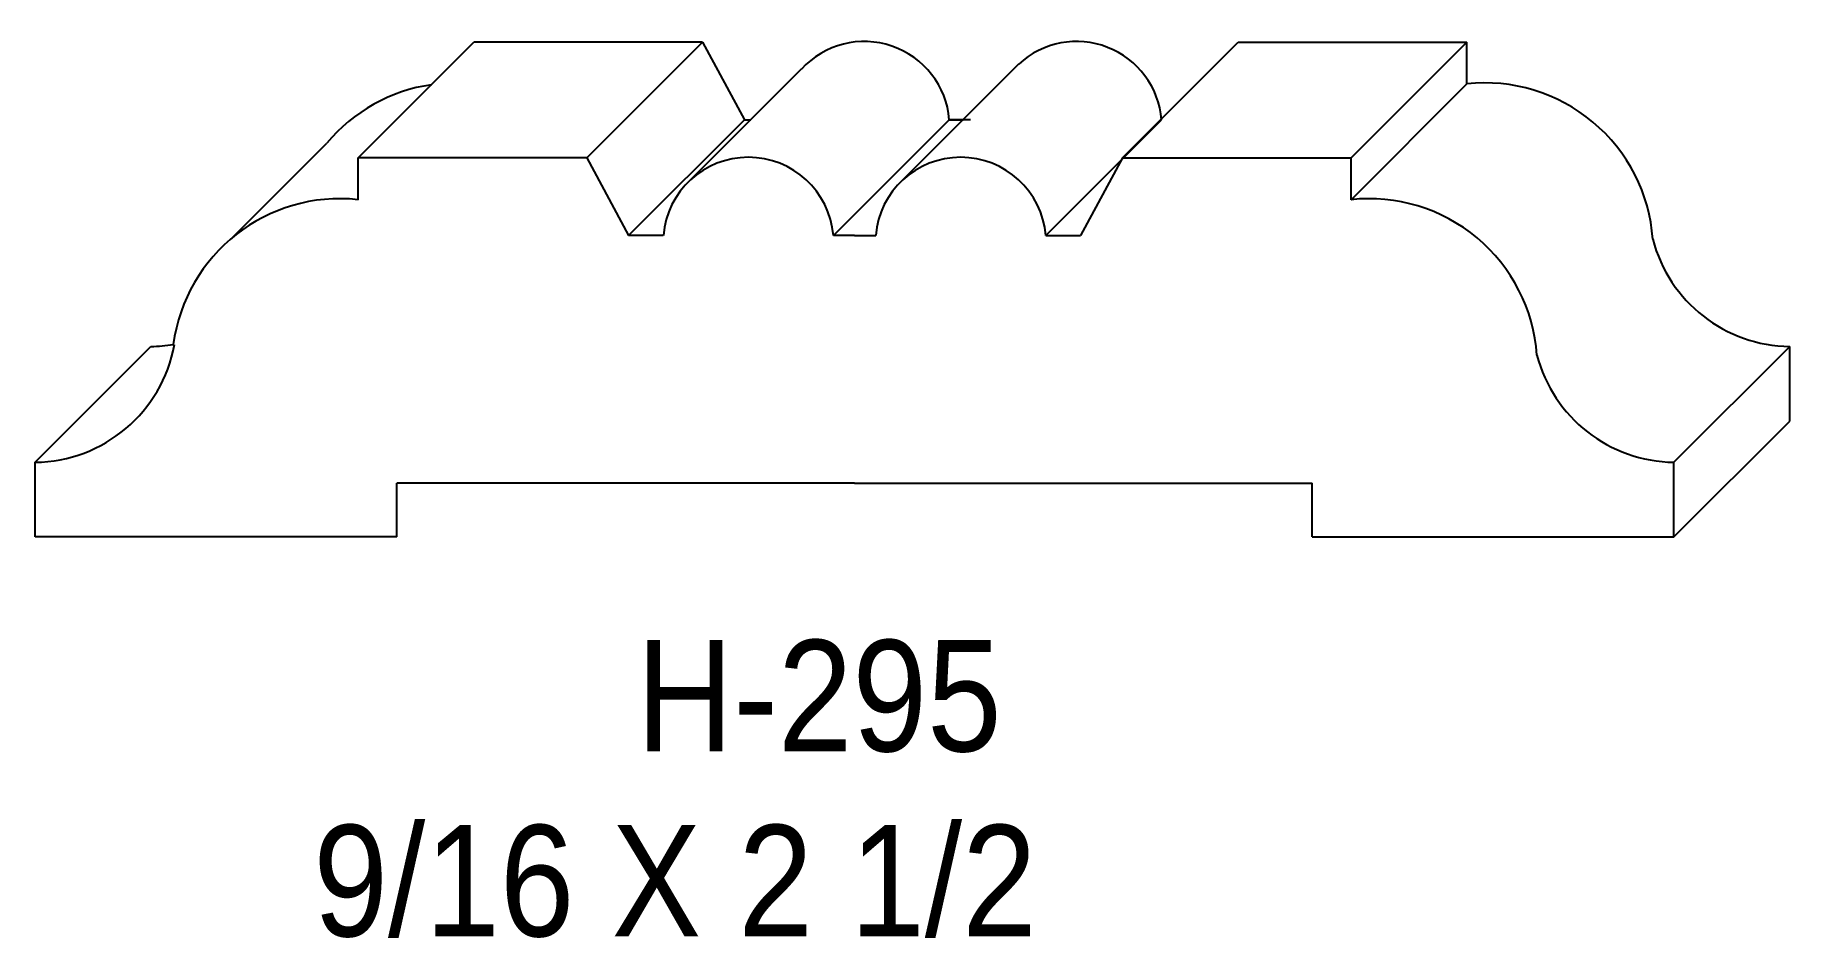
# Model space of a CAD drawing. Extents: x 71.56 to 74.24, y 155.2 to 156.58.
import ezdxf

# ---------------------------------------------------------------- set-up
doc = ezdxf.new("R2010")
doc.units = 0
doc.header["$LTSCALE"] = 5
doc.layers.add('PROFILE', color=7, linetype='CONTINUOUS')
doc.styles.add('TXT', font='TXT', dxfattribs={"height": 3.5})

msp = doc.modelspace()

# ---------------------------------------------------------------- linework, layer by layer
at = {"layer": 'PROFILE', "color": 1, "linetype": 'CONTINUOUS'}
for p, q in [((72.0517, 156.3886), (72.2284, 156.5653)), ((72.5772, 156.5653), (72.2284, 156.5653)), ((72.4005, 156.3886), (72.5772, 156.5653)), ((72.5772, 156.5653), (72.641, 156.4469)), ((73.2173, 156.3886), (73.394, 156.5653)), ((73.394, 156.5653), (73.7428, 156.5653)), ((73.566, 156.3886), (73.7428, 156.5653)), ((73.7428, 156.5016), (73.7428, 156.5653)), ((72.5588, 156.3552), (72.7279, 156.5243)), ((72.8826, 156.3552), (73.0594, 156.5319)), ((73.566, 156.3248), (73.7428, 156.5016)), ((72.4643, 156.2702), (72.641, 156.4469)), ((72.641, 156.4469), (72.6505, 156.4468)), ((72.7766, 156.2702), (72.9534, 156.4469)), ((72.9856, 156.4469), (72.9534, 156.4469)), ((72.9534, 156.4469), (72.9744, 156.4469)), ((73.1005, 156.2702), (73.2772, 156.4469)), ((71.8595, 156.2666), (72.004, 156.4111)), ((72.4005, 156.3886), (72.0517, 156.3886)), ((72.0517, 156.3248), (72.0517, 156.3886)), ((72.4005, 156.3886), (72.4643, 156.2702)), ((73.2173, 156.3886), (73.1534, 156.2702)), ((73.2173, 156.3886), (73.566, 156.3886)), ((73.566, 156.3248), (73.566, 156.3886)), ((72.5172, 156.2702), (72.4643, 156.2702)), ((72.8089, 156.2702), (72.7766, 156.2702)), ((72.8089, 156.2702), (72.8411, 156.2702)), ((73.1005, 156.2702), (73.1534, 156.2702)), ((71.5591, 155.9241), (71.7358, 156.1008)), ((74.0586, 155.9241), (74.2354, 156.1008)), ((74.2354, 155.9869), (74.2354, 156.1008)), ((74.0586, 155.8102), (74.2354, 155.9869)), ((71.5591, 155.8102), (71.5591, 155.9241)), ((74.0586, 155.8102), (74.0586, 155.9241)), ((72.8089, 155.8922), (72.111, 155.8922)), ((72.111, 155.8102), (72.111, 155.8922)), ((72.8089, 155.8922), (73.5067, 155.8922)), ((73.5067, 155.8102), (73.5067, 155.8922)), ((72.111, 155.8102), (71.5591, 155.8102)), ((73.5067, 155.8102), (74.0586, 155.8102))]:
    msp.add_line(p, q, dxfattribs=at)
for centre, major_axis, start_param, end_param in [((72.8237, 156.4361), (0, 0.1301), -1.488059, 0.826767), ((73.1475, 156.4361), (0, 0.1301), -1.488059, 0.744029), ((72.2008, 156.2465), (0, 0.2565), 0.14626, 0.87432), ((73.7704, 156.2465), (0, 0.2565), -1.500848, 0.107896), ((72.6469, 156.2594), (0, 0.1301), -1.488059, 1.488059), ((72.9708, 156.2594), (0, 0.1301), -1.488059, 1.488059), ((72.0241, 156.0698), (0, 0.2565), -0.107896, 1.437604), ((73.5937, 156.0698), (0, 0.2565), -1.500848, 0.107896), ((74.238, 156.3196), (0, 0.2188), -4.457712, -3.153655), ((71.5564, 156.1429), (0.2188, 0), -1.558734, -0.180719), ((71.7332, 156.3196), (0, 0.2188), -3.12953, -2.973201), ((74.0613, 156.1429), (0, 0.2188), -4.457712, -3.153655)]:
    msp.add_ellipse(centre, major_axis=major_axis, ratio=1, start_param=start_param, end_param=end_param, dxfattribs=at)

# ---------------------------------------------------------------- texts
at = {"layer": 'PROFILE', "color": 1, "linetype": 'CONTINUOUS', "style": 'TXT', "width": 0.9}
for s, height, p in [('H-295', 0.16996, (72.4761, 155.4829)), ('9/16 X 2 1/2', 0.169956, (71.9835, 155.2006))]:
    msp.add_text(s, height=height, dxfattribs=at).set_placement(p)

doc.saveas('drawing.dxf')
